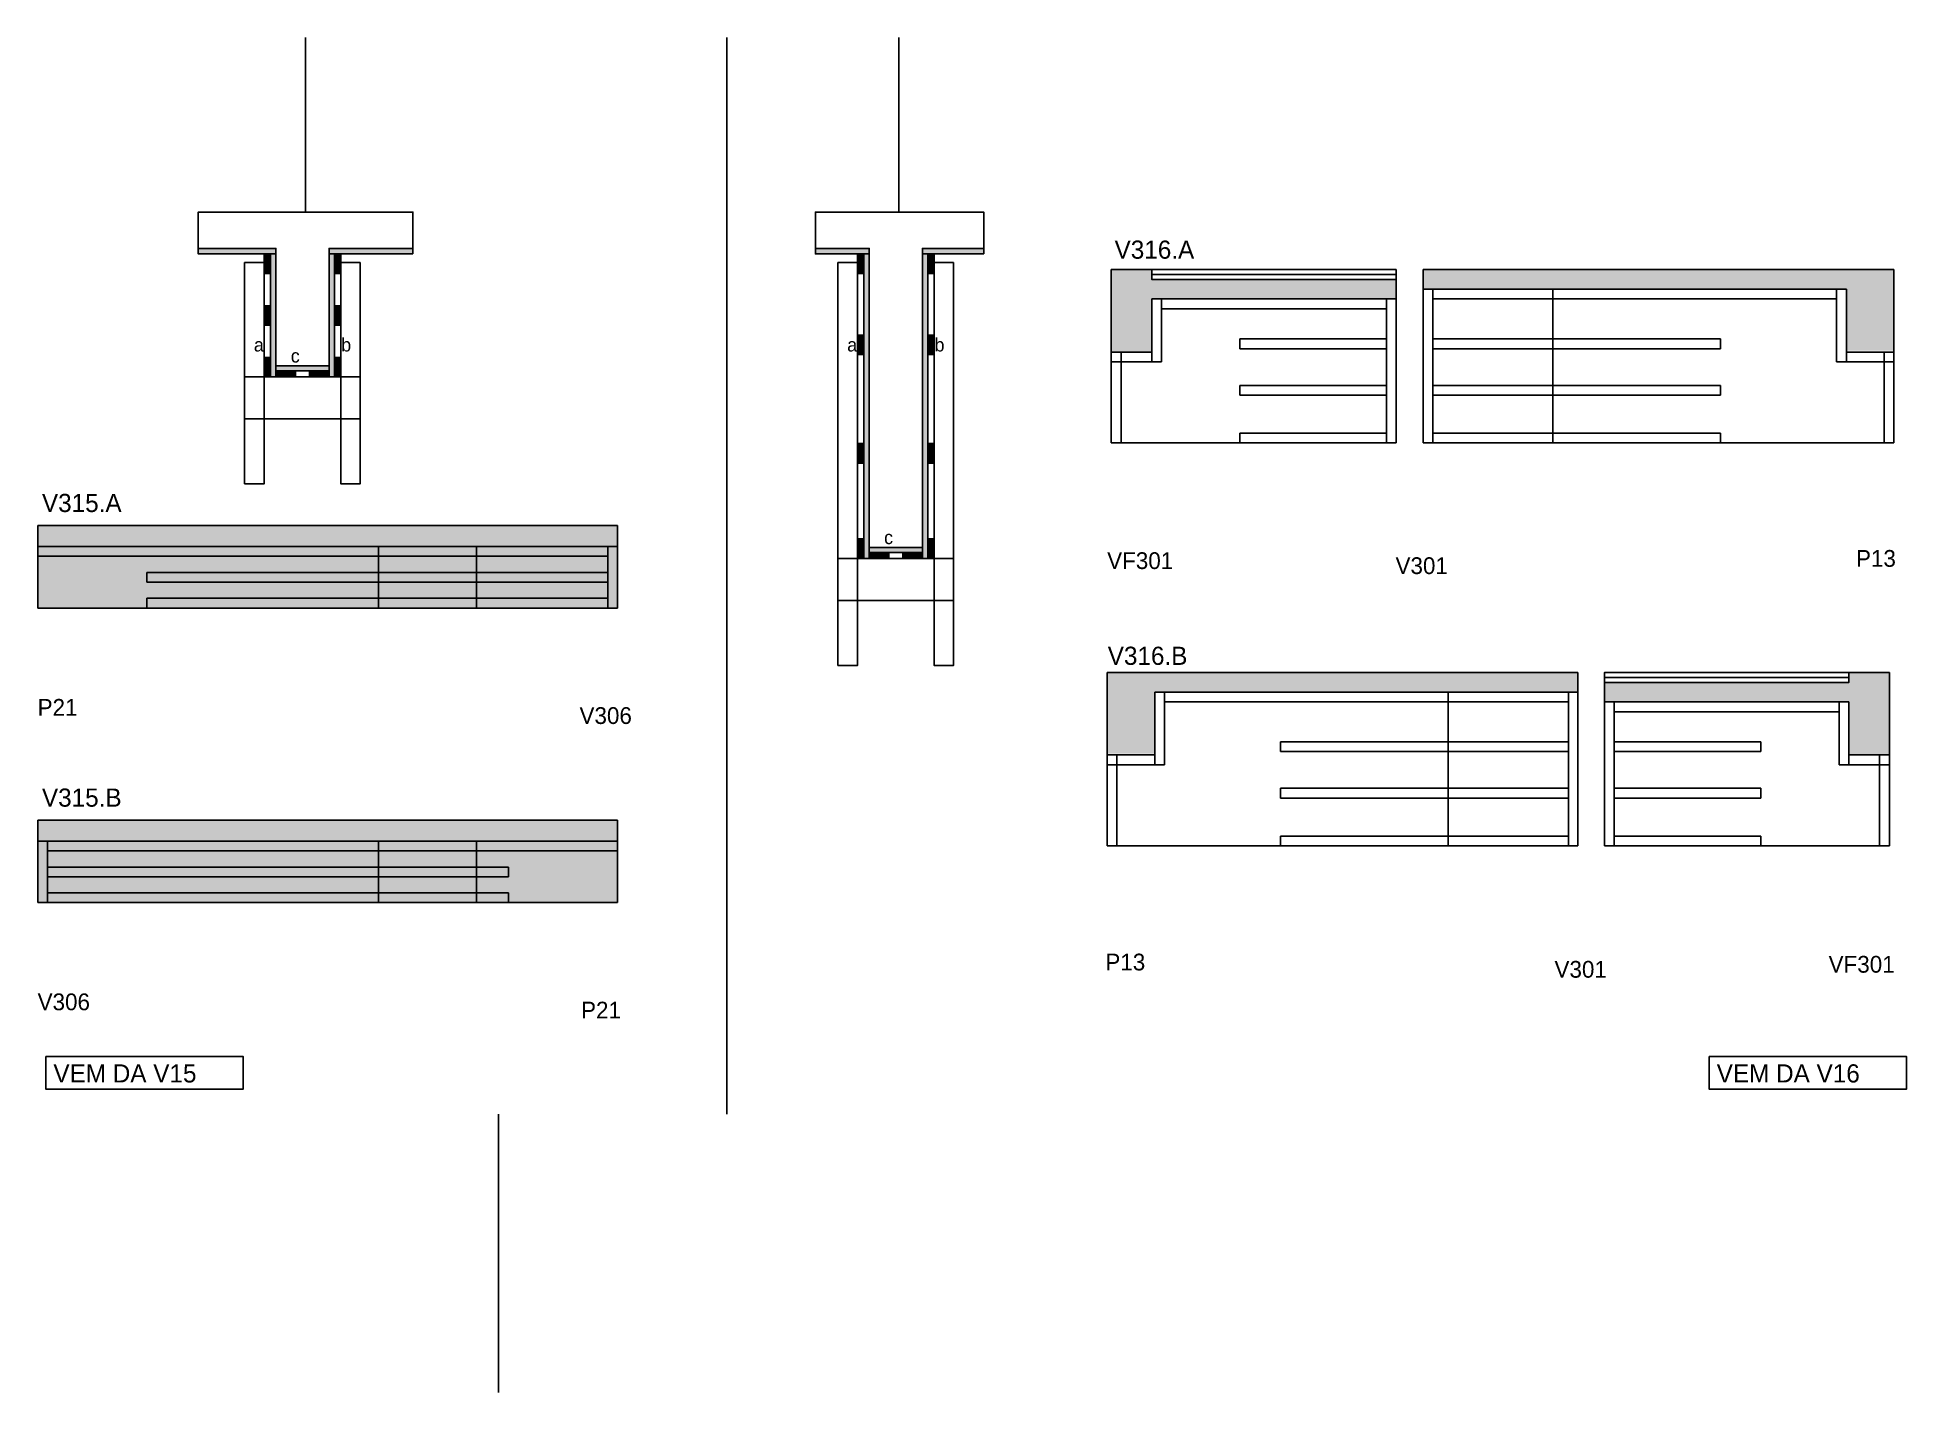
# Model space of a CAD drawing. Header units: metres. Extents: x 1984 to 3322, y 2759 to 3729.
import ezdxf

# ---------------------------------------------------------------- set-up
doc = ezdxf.new("R2010")
doc.units = ezdxf.units.M
for name, color, linetype in [('5', 7, 'Continuous'), ('CONCRETO', 7, 'Continuous'), ('COTA', 7, 'Continuous'), ('detalhes', 7, 'Continuous'), ('Hachura', 7, 'Continuous'), ('Madeira', 7, 'Continuous'), ('Painéis', 7, 'Continuous'), ('REAPROVEITAMENTO', 7, 'Continuous'), ('SARR_2.2x7', 7, 'Continuous'), ('SARR_3.5x7', 7, 'Continuous'), ('Texto Seção', 7, 'Continuous')]:
    doc.layers.add(name, color=color, linetype=linetype)

msp = doc.modelspace()

# ---------------------------------------------------------------- hatches: boundary and pattern name
at = {"layer": 'COTA'}
h = msp.add_hatch(color=7, dxfattribs=at)
h.dxf.hatch_style = 1
h.paths.add_polyline_path([(2781.7, 3503.3), (2781.7, 3541.3), (2781.7, 3541.3), (2956.6, 3541.3), (2956.6, 3541.3), (2956.6, 3555.3), (2956.6, 3555.3), (2781.7, 3555.3), (2781.7, 3555.3), (2781.7, 3562.3), (2781.7, 3562.3), (2752.7, 3562.3), (2752.7, 3562.3), (2752.7, 3503.3), (2752.7, 3503.3), (2781.7, 3503.3), (2781.7, 3503.3)])
h = msp.add_hatch(color=7, dxfattribs=at)
h.dxf.hatch_style = 1
h.paths.add_polyline_path([(2975.9, 3548.3), (3278.9, 3548.3), (3278.9, 3548.3), (3278.9, 3504.3), (3278.9, 3504.3), (3312.9, 3504.3), (3312.9, 3504.3), (3312.8, 3562.3), (3312.8, 3562.3), (2975.9, 3562.3), (2975.9, 3562.3), (2975.9, 3548.3)])
h = msp.add_hatch(color=7, dxfattribs=at)
h.dxf.hatch_style = 1
h.paths.add_polyline_path([(2399.3, 3364.1), (2399.3, 3379.1), (2399.3, 3379.1), (1984, 3379.1), (1984, 3379.1), (1984.3, 3364.1), (1984.3, 3364.1), (2399.3, 3364.1)])
h = msp.add_hatch(color=7, dxfattribs=at)
h.dxf.hatch_style = 1
h.paths.add_polyline_path([(3086.8, 3259.9), (2783.8, 3259.9), (2783.8, 3259.9), (2783.8, 3215.9), (2783.8, 3215.9), (2749.8, 3215.9), (2749.8, 3215.9), (2749.9, 3273.9), (2749.9, 3273.9), (3086.8, 3273.9), (3086.8, 3273.9), (3086.8, 3259.9)])
h = msp.add_hatch(color=7, dxfattribs=at)
h.dxf.hatch_style = 1
h.paths.add_polyline_path([(3280.7, 3214.9), (3280.7, 3252.9), (3280.7, 3252.9), (3105.7, 3252.9), (3105.7, 3252.9), (3105.7, 3266.9), (3105.7, 3266.9), (3280.7, 3266.9), (3280.7, 3266.9), (3280.7, 3273.9), (3280.7, 3273.9), (3309.7, 3273.9), (3309.7, 3273.9), (3309.7, 3214.9), (3309.7, 3214.9), (3280.7, 3214.9), (3280.7, 3214.9)])
h = msp.add_hatch(color=7, dxfattribs=at)
h.dxf.hatch_style = 1
h.paths.add_polyline_path([(2399.3, 3153.2), (2399.3, 3168.2), (2399.3, 3168.2), (1984, 3168.2), (1984, 3168.2), (1984.3, 3153.2), (1984.3, 3153.2), (2399.3, 3153.2)])
at = {"layer": 'Hachura'}
h = msp.add_hatch(color=7, dxfattribs=at)
h.dxf.hatch_style = 1
h.paths.add_polyline_path([(2154.8, 3573.5), (2154.8, 3577.5), (2154.8, 3577.5), (2099.2, 3577.5), (2099.2, 3577.5), (2099.2, 3573.5), (2099.2, 3573.5), (2154.8, 3573.5)])
h = msp.add_hatch(color=7, dxfattribs=at)
h.dxf.hatch_style = 1
h.paths.add_polyline_path([(2146.4, 3559.5), (2150.8, 3559.5), (2150.8, 3559.5), (2150.8, 3573.5), (2150.8, 3573.5), (2146.4, 3573.5), (2146.4, 3573.5), (2146.4, 3559.5)])
h = msp.add_hatch(color=7, dxfattribs=at)
h.dxf.hatch_style = 1
h.paths.add_polyline_path([(2150.8, 3573.5), (2154.8, 3573.5), (2154.8, 3573.5), (2154.8, 3485.5), (2154.8, 3485.5), (2150.8, 3485.5), (2150.8, 3485.5), (2150.8, 3573.5)])
h = msp.add_hatch(color=7, dxfattribs=at)
h.dxf.hatch_style = 1
h.paths.add_polyline_path([(2252.8, 3573.5), (2252.8, 3577.5), (2252.8, 3577.5), (2192.8, 3577.5), (2192.8, 3577.5), (2192.8, 3573.5), (2192.8, 3573.5), (2252.8, 3573.5)])
h = msp.add_hatch(color=7, dxfattribs=at)
h.dxf.hatch_style = 1
h.paths.add_polyline_path([(2196.8, 3575.5), (2192.8, 3575.5), (2192.8, 3575.5), (2192.8, 3485.5), (2192.8, 3485.5), (2196.8, 3485.5), (2196.8, 3485.5), (2196.8, 3575.5)])
h = msp.add_hatch(color=7, dxfattribs=at)
h.dxf.hatch_style = 1
h.paths.add_polyline_path([(2201.2, 3559.5), (2196.8, 3559.5), (2196.8, 3559.5), (2196.8, 3573.5), (2196.8, 3573.5), (2201.2, 3573.5), (2201.2, 3573.5), (2201.2, 3559.5)])
h = msp.add_hatch(color=7, dxfattribs=at)
h.dxf.hatch_style = 1
h.paths.add_polyline_path([(2579.5, 3573.5), (2579.5, 3577.5), (2579.5, 3577.5), (2540.9, 3577.5), (2540.9, 3577.5), (2540.9, 3573.5), (2540.9, 3573.5), (2579.5, 3573.5)])
h = msp.add_hatch(color=7, dxfattribs=at)
h.dxf.hatch_style = 1
h.paths.add_polyline_path([(2571.1, 3559.5), (2575.5, 3559.5), (2575.5, 3559.5), (2575.5, 3573.5), (2575.5, 3573.5), (2571.1, 3573.5), (2571.1, 3573.5), (2571.1, 3559.5)])
h = msp.add_hatch(color=7, dxfattribs=at)
h.dxf.hatch_style = 1
h.paths.add_polyline_path([(2575.5, 3573.5), (2579.5, 3573.5), (2579.5, 3573.5), (2579.5, 3355.5), (2579.5, 3355.5), (2575.5, 3355.5), (2575.5, 3355.5), (2575.5, 3573.5)])
h = msp.add_hatch(color=7, dxfattribs=at)
h.dxf.hatch_style = 1
h.paths.add_polyline_path([(2661.5, 3573.5), (2661.5, 3577.5), (2661.5, 3577.5), (2617.5, 3577.5), (2617.5, 3577.5), (2617.5, 3573.5), (2617.5, 3573.5), (2661.5, 3573.5)])
h = msp.add_hatch(color=7, dxfattribs=at)
h.dxf.hatch_style = 1
h.paths.add_polyline_path([(2621.5, 3575.5), (2617.5, 3575.5), (2617.5, 3575.5), (2617.5, 3355.5), (2617.5, 3355.5), (2621.5, 3355.5), (2621.5, 3355.5), (2621.5, 3575.5)])
h = msp.add_hatch(color=7, dxfattribs=at)
h.dxf.hatch_style = 1
h.paths.add_polyline_path([(2625.9, 3559.5), (2621.5, 3559.5), (2621.5, 3559.5), (2621.5, 3573.5), (2621.5, 3573.5), (2625.9, 3573.5), (2625.9, 3573.5), (2625.9, 3559.5)])
h = msp.add_hatch(color=7, dxfattribs=at)
h.dxf.hatch_style = 1
h.paths.add_polyline_path([(2146.4, 3522.5), (2150.8, 3522.5), (2150.8, 3522.5), (2150.8, 3536.5), (2150.8, 3536.5), (2146.4, 3536.5), (2146.4, 3536.5), (2146.4, 3522.5)])
h = msp.add_hatch(color=7, dxfattribs=at)
h.dxf.hatch_style = 1
h.paths.add_polyline_path([(2201.2, 3522.5), (2196.8, 3522.5), (2196.8, 3522.5), (2196.8, 3536.5), (2196.8, 3536.5), (2201.2, 3536.5), (2201.2, 3536.5), (2201.2, 3522.5)])
h = msp.add_hatch(color=7, dxfattribs=at)
h.dxf.hatch_style = 1
h.paths.add_polyline_path([(2571.1, 3501.5), (2575.5, 3501.5), (2575.5, 3501.5), (2575.5, 3515.5), (2575.5, 3515.5), (2571.1, 3515.5), (2571.1, 3515.5), (2571.1, 3501.5)])
h = msp.add_hatch(color=7, dxfattribs=at)
h.dxf.hatch_style = 1
h.paths.add_polyline_path([(2625.9, 3501.5), (2621.5, 3501.5), (2621.5, 3501.5), (2621.5, 3515.5), (2621.5, 3515.5), (2625.9, 3515.5), (2625.9, 3515.5), (2625.9, 3501.5)])
h = msp.add_hatch(color=7, dxfattribs=at)
h.dxf.hatch_style = 1
h.paths.add_polyline_path([(2146.4, 3485.5), (2150.8, 3485.5), (2150.8, 3485.5), (2150.8, 3499.5), (2150.8, 3499.5), (2146.4, 3499.5), (2146.4, 3499.5), (2146.4, 3485.5)])
h = msp.add_hatch(color=7, dxfattribs=at)
h.dxf.hatch_style = 1
h.paths.add_polyline_path([(2192.8, 3489.9), (2192.8, 3493.5), (2192.8, 3493.5), (2154.8, 3493.5), (2154.8, 3493.5), (2154.8, 3489.9), (2154.8, 3489.9), (2192.8, 3489.9)])
h = msp.add_hatch(color=7, dxfattribs=at)
h.dxf.hatch_style = 1
h.paths.add_polyline_path([(2201.2, 3485.5), (2196.8, 3485.5), (2196.8, 3485.5), (2196.8, 3499.5), (2196.8, 3499.5), (2201.2, 3499.5), (2201.2, 3499.5), (2201.2, 3485.5)])
h = msp.add_hatch(color=7, dxfattribs=at)
h.dxf.hatch_style = 1
h.paths.add_polyline_path([(2154.8, 3485.5), (2154.8, 3489.9), (2154.8, 3489.9), (2168.8, 3489.9), (2168.8, 3489.9), (2168.8, 3485.5), (2168.8, 3485.5), (2154.8, 3485.5)])
h = msp.add_hatch(color=7, dxfattribs=at)
h.dxf.hatch_style = 1
h.paths.add_polyline_path([(2192.8, 3485.5), (2192.8, 3489.9), (2192.8, 3489.9), (2178.8, 3489.9), (2178.8, 3489.9), (2178.8, 3485.5), (2178.8, 3485.5), (2192.8, 3485.5)])
h = msp.add_hatch(color=7, dxfattribs=at)
h.dxf.hatch_style = 1
h.paths.add_polyline_path([(2571.1, 3423.8), (2575.5, 3423.8), (2575.5, 3423.8), (2575.5, 3437.8), (2575.5, 3437.8), (2571.1, 3437.8), (2571.1, 3437.8), (2571.1, 3423.8)])
h = msp.add_hatch(color=7, dxfattribs=at)
h.dxf.hatch_style = 1
h.paths.add_polyline_path([(2625.9, 3423.8), (2621.5, 3423.8), (2621.5, 3423.8), (2621.5, 3437.8), (2621.5, 3437.8), (2625.9, 3437.8), (2625.9, 3437.8), (2625.9, 3423.8)])
h = msp.add_hatch(color=7, dxfattribs=at)
h.dxf.hatch_style = 1
h.paths.add_polyline_path([(2571.1, 3355.5), (2575.5, 3355.5), (2575.5, 3355.5), (2575.5, 3369.5), (2575.5, 3369.5), (2571.1, 3369.5), (2571.1, 3369.5), (2571.1, 3355.5)])
h = msp.add_hatch(color=7, dxfattribs=at)
h.dxf.hatch_style = 1
h.paths.add_polyline_path([(2617.5, 3359.9), (2617.5, 3363.5), (2617.5, 3363.5), (2579.5, 3363.5), (2579.5, 3363.5), (2579.5, 3359.9), (2579.5, 3359.9), (2617.5, 3359.9)])
h = msp.add_hatch(color=7, dxfattribs=at)
h.dxf.hatch_style = 1
h.paths.add_polyline_path([(2579.5, 3355.5), (2579.5, 3359.9), (2579.5, 3359.9), (2593.5, 3359.9), (2593.5, 3359.9), (2593.5, 3355.5), (2593.5, 3355.5), (2579.5, 3355.5)])
h = msp.add_hatch(color=7, dxfattribs=at)
h.dxf.hatch_style = 1
h.paths.add_polyline_path([(2617.5, 3355.5), (2617.5, 3359.9), (2617.5, 3359.9), (2603.5, 3359.9), (2603.5, 3359.9), (2603.5, 3355.5), (2603.5, 3355.5), (2617.5, 3355.5)])
h = msp.add_hatch(color=7, dxfattribs=at)
h.dxf.hatch_style = 1
h.paths.add_polyline_path([(2625.9, 3355.5), (2621.5, 3355.5), (2621.5, 3355.5), (2621.5, 3369.5), (2621.5, 3369.5), (2625.9, 3369.5), (2625.9, 3369.5), (2625.9, 3355.5)])
at = {"layer": 'REAPROVEITAMENTO'}
h = msp.add_hatch(color=7, dxfattribs=at)
h.dxf.hatch_style = 1
h.paths.add_polyline_path([(2399.3, 3320.1), (2399.3, 3364.1), (2399.3, 3364.1), (1984.3, 3364.1), (1984.3, 3364.1), (1984.3, 3320.1), (1984.3, 3320.1), (2399.3, 3320.1)])
h = msp.add_hatch(color=7, dxfattribs=at)
h.dxf.hatch_style = 1
h.paths.add_polyline_path([(1984.3, 3109.5), (1984.3, 3153.5), (1984.3, 3153.5), (2399.3, 3153), (2399.3, 3153), (2399.3, 3109), (2399.3, 3109), (1984.3, 3109.5)])

# ---------------------------------------------------------------- linework, layer by layer
at = {"color": 7, "lineweight": 25}
msp.add_line((2314.2, 2758.5), (2314.2, 2957.8), dxfattribs=at)
at = {"layer": 'CONCRETO', "color": 7, "lineweight": 25}
for points in [[(2099.2, 3577.5), (2099.2, 3603.5), (2252.8, 3603.5), (2252.8, 3577.5), (2192.8, 3577.5), (2192.8, 3493.5), (2154.8, 3493.5), (2154.8, 3577.5)], [(2540.9, 3577.5), (2540.9, 3603.5), (2661.5, 3603.5), (2661.5, 3577.5), (2617.5, 3577.5), (2617.5, 3363.5), (2579.5, 3363.5), (2579.5, 3577.5)]]:
    msp.add_lwpolyline(points, close=True, dxfattribs=at)
at = {"layer": 'COTA', "color": 7, "lineweight": 25}
for p, q in [((2477.6, 3728.5), (2477.6, 2957.8)), ((2752.7, 3562.3), (2752.7, 3503.3)), ((2781.7, 3562.3), (2752.7, 3562.3)), ((2975.9, 3548.3), (2975.9, 3562.3)), ((3312.9, 3562.3), (2975.9, 3562.3)), ((3312.9, 3562.3), (3312.9, 3503.3)), ((2956.6, 3541.3), (2956.6, 3555.3)), ((1984.3, 3364.1), (1984.3, 3379.1)), ((2399.3, 3379.1), (1984.3, 3379.1)), ((2399.3, 3379.1), (2399.3, 3364.1)), ((2749.8, 3273.9), (2749.8, 3214.9)), ((2749.8, 3273.9), (3086.8, 3273.9)), ((3086.8, 3259.9), (3086.8, 3273.9)), ((3105.7, 3252.9), (3105.7, 3266.9)), ((3280.7, 3273.9), (3309.7, 3273.9)), ((3309.7, 3273.9), (3309.7, 3214.9)), ((1984.3, 3153.2), (1984.3, 3168.2)), ((2399.3, 3168.2), (1984.3, 3168.2)), ((2399.3, 3168.2), (2399.3, 3153.2))]:
    msp.add_line(p, q, dxfattribs=at)
at = {"layer": 'Defpoints', "color": 7, "lineweight": 25}
for p, q in [((2176, 3603.5), (2176, 3728.5)), ((2600.7, 3603.5), (2600.7, 3728.5))]:
    msp.add_line(p, q, dxfattribs=at)
at = {"layer": 'Madeira', "color": 7, "lineweight": 25}
for points in [[(2146.4, 3559.5), (2150.8, 3559.5), (2150.8, 3573.5), (2146.4, 3573.5)], [(2201.2, 3559.5), (2196.8, 3559.5), (2196.8, 3573.5), (2201.2, 3573.5)], [(2571.1, 3559.5), (2575.5, 3559.5), (2575.5, 3573.5), (2571.1, 3573.5)], [(2625.9, 3559.5), (2621.5, 3559.5), (2621.5, 3573.5), (2625.9, 3573.5)], [(2146.4, 3522.5), (2150.8, 3522.5), (2150.8, 3536.5), (2146.4, 3536.5)], [(2201.2, 3522.5), (2196.8, 3522.5), (2196.8, 3536.5), (2201.2, 3536.5)], [(2571.1, 3501.5), (2575.5, 3501.5), (2575.5, 3515.5), (2571.1, 3515.5)], [(2625.9, 3501.5), (2621.5, 3501.5), (2621.5, 3515.5), (2625.9, 3515.5)], [(2146.4, 3485.5), (2150.8, 3485.5), (2150.8, 3499.5), (2146.4, 3499.5)], [(2201.2, 3485.5), (2196.8, 3485.5), (2196.8, 3499.5), (2201.2, 3499.5)], [(2154.8, 3485.5), (2154.8, 3489.9), (2168.8, 3489.9), (2168.8, 3485.5)], [(2192.8, 3485.5), (2192.8, 3489.9), (2178.8, 3489.9), (2178.8, 3485.5)], [(2571.1, 3423.8), (2575.5, 3423.8), (2575.5, 3437.8), (2571.1, 3437.8)], [(2625.9, 3423.8), (2621.5, 3423.8), (2621.5, 3437.8), (2625.9, 3437.8)], [(2571.1, 3355.5), (2575.5, 3355.5), (2575.5, 3369.5), (2571.1, 3369.5)], [(2579.5, 3355.5), (2579.5, 3359.9), (2593.5, 3359.9), (2593.5, 3355.5)], [(2617.5, 3355.5), (2617.5, 3359.9), (2603.5, 3359.9), (2603.5, 3355.5)], [(2625.9, 3355.5), (2621.5, 3355.5), (2621.5, 3369.5), (2625.9, 3369.5)]]:
    msp.add_lwpolyline(points, close=True, dxfattribs=at)
at = {"layer": 'Painéis', "color": 7, "lineweight": 25}
for p, q in [((2975.9, 3548.3), (3278.9, 3548.3)), ((2975.9, 3438.3), (2975.9, 3548.3)), ((3068.9, 3438.3), (3068.9, 3548.3)), ((3278.9, 3503.3), (3278.9, 3548.3)), ((2956.6, 3541.3), (2781.7, 3541.3)), ((2781.7, 3503.3), (2781.7, 3541.3)), ((2956.6, 3438.3), (2956.6, 3541.3)), ((2752.7, 3438.3), (2752.7, 3503.3)), ((2752.7, 3503.3), (2781.7, 3503.3)), ((3312.9, 3503.3), (3278.9, 3503.3)), ((3312.9, 3438.3), (3312.9, 3503.3)), ((2956.6, 3438.3), (2752.7, 3438.3)), ((2975.9, 3438.3), (3312.9, 3438.3)), ((1984.3, 3364.1), (2399.3, 3364.1)), ((1984.3, 3320.1), (1984.3, 3364.1)), ((2228.3, 3320.1), (2228.3, 3364.1)), ((2298.3, 3320.1), (2298.3, 3364.1)), ((2399.3, 3320.1), (2399.3, 3364.1)), ((1984.3, 3320.1), (2399.3, 3320.1)), ((3086.8, 3259.9), (2783.8, 3259.9)), ((2783.8, 3214.9), (2783.8, 3259.9)), ((2993.8, 3149.9), (2993.8, 3259.9)), ((3086.8, 3149.9), (3086.8, 3259.9)), ((3105.7, 3252.9), (3280.7, 3252.9)), ((3105.7, 3149.9), (3105.7, 3252.9)), ((3280.7, 3214.9), (3280.7, 3252.9)), ((2749.8, 3149.9), (2749.8, 3214.9)), ((2749.8, 3214.9), (2783.8, 3214.9)), ((3309.7, 3214.9), (3280.7, 3214.9)), ((3309.7, 3149.9), (3309.7, 3214.9)), ((1984.3, 3153.2), (2399.3, 3153.2)), ((1984.3, 3109.2), (1984.3, 3153.2)), ((2228.3, 3109.2), (2228.3, 3153.2)), ((2298.3, 3109.2), (2298.3, 3153.2)), ((2399.3, 3109.2), (2399.3, 3153.2)), ((3086.8, 3149.9), (2749.8, 3149.9)), ((3105.7, 3149.9), (3309.7, 3149.9)), ((1984.3, 3109.2), (2399.3, 3109.2))]:
    msp.add_line(p, q, dxfattribs=at)
for points in [[(2154.8, 3573.5), (2154.8, 3577.5), (2099.2, 3577.5), (2099.2, 3573.5)], [(2150.8, 3573.5), (2154.8, 3573.5), (2154.8, 3485.5), (2150.8, 3485.5)], [(2252.8, 3573.5), (2252.8, 3577.5), (2192.8, 3577.5), (2192.8, 3573.5)], [(2196.8, 3573.5), (2192.8, 3573.5), (2192.8, 3485.5), (2196.8, 3485.5)], [(2579.5, 3573.5), (2579.5, 3577.5), (2540.9, 3577.5), (2540.9, 3573.5)], [(2575.5, 3573.5), (2579.5, 3573.5), (2579.5, 3355.5), (2575.5, 3355.5)], [(2661.5, 3573.5), (2661.5, 3577.5), (2617.5, 3577.5), (2617.5, 3573.5)], [(2621.5, 3573.5), (2617.5, 3573.5), (2617.5, 3355.5), (2621.5, 3355.5)], [(2956.6, 3555.3), (2781.7, 3555.3), (2781.7, 3562.3), (2956.6, 3562.3)], [(2192.8, 3489.9), (2192.8, 3493.5), (2154.8, 3493.5), (2154.8, 3489.9)], [(2617.5, 3359.9), (2617.5, 3363.5), (2579.5, 3363.5), (2579.5, 3359.9)], [(3105.7, 3266.9), (3280.7, 3266.9), (3280.7, 3273.9), (3105.7, 3273.9)]]:
    msp.add_lwpolyline(points, close=True, dxfattribs=at)
at = {"layer": 'SARR_2.2x7', "color": 7, "lineweight": 25}
for p, q in [((2956.6, 3558.8), (2781.7, 3558.8)), ((2982.9, 3438.3), (2982.9, 3548.3)), ((3271.9, 3496.3), (3271.9, 3548.3)), ((2788.7, 3496.3), (2788.7, 3541.3)), ((2949.7, 3534.3), (2788.7, 3534.3)), ((2949.7, 3438.3), (2949.7, 3541.3)), ((2982.9, 3541.3), (3068.9, 3541.3)), ((3068.9, 3541.3), (3271.9, 3541.3)), ((2844.7, 3512.7), (2949.7, 3512.7)), ((2844.7, 3505.7), (2844.7, 3512.7)), ((2844.7, 3505.7), (2949.7, 3505.7)), ((2982.9, 3512.7), (3068.9, 3512.7)), ((2982.9, 3505.7), (3068.9, 3505.7)), ((3068.9, 3512.7), (3188.9, 3512.7)), ((3068.9, 3505.7), (3188.9, 3505.7)), ((3188.9, 3505.7), (3188.9, 3512.7)), ((2752.7, 3496.3), (2781.7, 3496.3)), ((2759.7, 3438.3), (2759.7, 3503.3)), ((2781.7, 3503.3), (2781.7, 3496.3)), ((2781.7, 3496.3), (2788.7, 3496.3)), ((3278.9, 3496.3), (3271.9, 3496.3)), ((3278.9, 3503.3), (3278.9, 3496.3)), ((3312.9, 3496.3), (3278.9, 3496.3)), ((3305.9, 3438.3), (3305.9, 3503.3)), ((2844.7, 3479.4), (2949.7, 3479.4)), ((2844.7, 3472.4), (2844.7, 3479.4)), ((2982.9, 3479.4), (3068.9, 3479.4)), ((3068.9, 3479.4), (3188.9, 3479.4)), ((3188.9, 3472.4), (3188.9, 3479.4)), ((2844.7, 3472.4), (2949.7, 3472.4)), ((2982.9, 3472.4), (3068.9, 3472.4)), ((3068.9, 3472.4), (3188.9, 3472.4)), ((2949.7, 3445.3), (2844.7, 3445.3)), ((2844.7, 3438.3), (2844.7, 3445.3)), ((2982.9, 3445.3), (3068.9, 3445.3)), ((3068.9, 3445.3), (3188.9, 3445.3)), ((3188.9, 3438.3), (3188.9, 3445.3)), ((2392.3, 3320.1), (2392.3, 3364.1)), ((1984.3, 3357.1), (2228.3, 3357.1)), ((2062.3, 3345.6), (2228.3, 3345.6)), ((2062.3, 3338.6), (2062.3, 3345.6)), ((2228.3, 3357.1), (2298.3, 3357.1)), ((2228.3, 3345.6), (2298.3, 3345.6)), ((2298.3, 3357.1), (2392.3, 3357.1)), ((2298.3, 3345.6), (2392.3, 3345.6)), ((2062.3, 3338.6), (2228.3, 3338.6)), ((2228.3, 3338.6), (2298.3, 3338.6)), ((2298.3, 3338.6), (2392.3, 3338.6)), ((2062.3, 3327.1), (2228.3, 3327.1)), ((2062.3, 3320.1), (2062.3, 3327.1)), ((2228.3, 3327.1), (2298.3, 3327.1)), ((2298.3, 3327.1), (2392.3, 3327.1)), ((3105.7, 3270.4), (3280.7, 3270.4)), ((2790.8, 3207.9), (2790.8, 3259.9)), ((2993.8, 3252.9), (2790.8, 3252.9)), ((3079.9, 3252.9), (2993.8, 3252.9)), ((3079.9, 3149.9), (3079.9, 3259.9)), ((3112.7, 3149.9), (3112.7, 3252.9)), ((3273.7, 3207.9), (3273.7, 3252.9)), ((3112.7, 3245.9), (3273.7, 3245.9)), ((2756.8, 3149.9), (2756.8, 3214.9)), ((2783.8, 3214.9), (2783.8, 3207.9)), ((2993.8, 3224.4), (2873.8, 3224.4)), ((2873.8, 3217.4), (2873.8, 3224.4)), ((2993.8, 3217.4), (2873.8, 3217.4)), ((3079.9, 3224.4), (2993.8, 3224.4)), ((3079.9, 3217.4), (2993.8, 3217.4)), ((3217.7, 3224.4), (3112.7, 3224.4)), ((3217.7, 3217.4), (3112.7, 3217.4)), ((3217.7, 3217.4), (3217.7, 3224.4)), ((3280.7, 3214.9), (3280.7, 3207.9)), ((3302.7, 3149.9), (3302.7, 3214.9)), ((2749.8, 3207.9), (2783.8, 3207.9)), ((2783.8, 3207.9), (2790.8, 3207.9)), ((3280.7, 3207.9), (3273.7, 3207.9)), ((3309.7, 3207.9), (3280.7, 3207.9)), ((2993.8, 3191.1), (2873.8, 3191.1)), ((2873.8, 3184.1), (2873.8, 3191.1)), ((3079.9, 3191.1), (2993.8, 3191.1)), ((3217.7, 3191.1), (3112.7, 3191.1)), ((3217.7, 3184.1), (3217.7, 3191.1)), ((2993.8, 3184.1), (2873.8, 3184.1)), ((3079.9, 3184.1), (2993.8, 3184.1)), ((3217.7, 3184.1), (3112.7, 3184.1)), ((1991.2, 3109.2), (1991.2, 3153.2)), ((1991.2, 3146.2), (2228.3, 3146.2)), ((2228.3, 3146.2), (2298.3, 3146.2)), ((2298.3, 3146.2), (2399.3, 3146.2)), ((2993.8, 3156.9), (2873.8, 3156.9)), ((2873.8, 3149.9), (2873.8, 3156.9)), ((3079.9, 3156.9), (2993.8, 3156.9)), ((3112.7, 3156.9), (3217.7, 3156.9)), ((3217.7, 3149.9), (3217.7, 3156.9)), ((1991.2, 3134.7), (2228.3, 3134.7)), ((2228.3, 3134.7), (2298.3, 3134.7)), ((2298.3, 3134.7), (2321.3, 3134.7)), ((2321.3, 3127.7), (2321.3, 3134.7)), ((1991.2, 3127.7), (2228.3, 3127.7)), ((2228.3, 3127.7), (2298.3, 3127.7)), ((2298.3, 3127.7), (2321.3, 3127.7)), ((1991.2, 3116.2), (2228.3, 3116.2)), ((2228.3, 3116.2), (2298.3, 3116.2)), ((2298.3, 3116.2), (2321.3, 3116.2)), ((2321.3, 3109.2), (2321.3, 3116.2))]:
    msp.add_line(p, q, dxfattribs=at)
at = {"layer": 'SARR_3.5x7', "color": 7, "lineweight": 25}
for points in [[(2132.4, 3567.5), (2146.4, 3567.5), (2146.4, 3409), (2132.4, 3409)], [(2215.2, 3567.5), (2201.2, 3567.5), (2201.2, 3409), (2215.2, 3409)], [(2557.1, 3567.5), (2571.1, 3567.5), (2571.1, 3279), (2557.1, 3279)], [(2639.9, 3567.5), (2625.9, 3567.5), (2625.9, 3279), (2639.9, 3279)], [(2132.4, 3485.5), (2215.2, 3485.5), (2215.2, 3455.5), (2132.4, 3455.5)], [(2557.1, 3355.5), (2639.9, 3355.5), (2639.9, 3325.5), (2557.1, 3325.5)]]:
    msp.add_lwpolyline(points, close=True, dxfattribs=at)
at = {"layer": 'Texto Seção', "color": 7, "lineweight": 25}
for points in [[(1990, 2999), (2131.4, 2999), (2131.4, 2975.8), (1990, 2975.8)], [(3180.6, 2999), (3322, 2999), (3322, 2975.8), (3180.6, 2975.8)]]:
    msp.add_lwpolyline(points, close=True, dxfattribs=at)

# ---------------------------------------------------------------- texts
at = {"layer": '5', "color": 7, "lineweight": 25}
for s, p in [('VF301', (2749.8, 3348)), ('P13', (3285.8, 3349.6)), ('V301', (2956.2, 3344.4)), ('P21', (1984.2, 3243)), ('V306', (2372.1, 3237.1)), ('P13', (2748.5, 3060.7)), ('V301', (3070, 3055.5)), ('VF301', (3266.2, 3059.1)), ('V306', (1984.2, 3032.2)), ('P21', (2373.2, 3026.3))]:
    msp.add_text(s, height=12, dxfattribs=at).set_placement(p)
at = {"layer": 'detalhes', "color": 7, "lineweight": 25}
for s, p in [('a', (2139, 3503.7)), ('b', (2201.5, 3503.7)), ('a', (2563.7, 3503.7)), ('b', (2626.2, 3503.7)), ('c', (2165.4, 3495.8)), ('c', (2590.1, 3365.8))]:
    msp.add_text(s, height=9.6, dxfattribs=at).set_placement(p)
at = {"layer": 'Texto Seção', "color": 7, "lineweight": 25}
for s, p in [('V316.A', (2755.1, 3570.1)), ('V315.A', (1987.3, 3388.8)), ('V316.B', (2750.2, 3279.4)), ('V315.B', (1987.3, 3177.9)), ('VEM DA V15', (1995.5, 2980.5)), ('VEM DA V16', (3186.1, 2980.5))]:
    msp.add_text(s, height=13, dxfattribs=at).set_placement(p)

doc.saveas('drawing.dxf')
